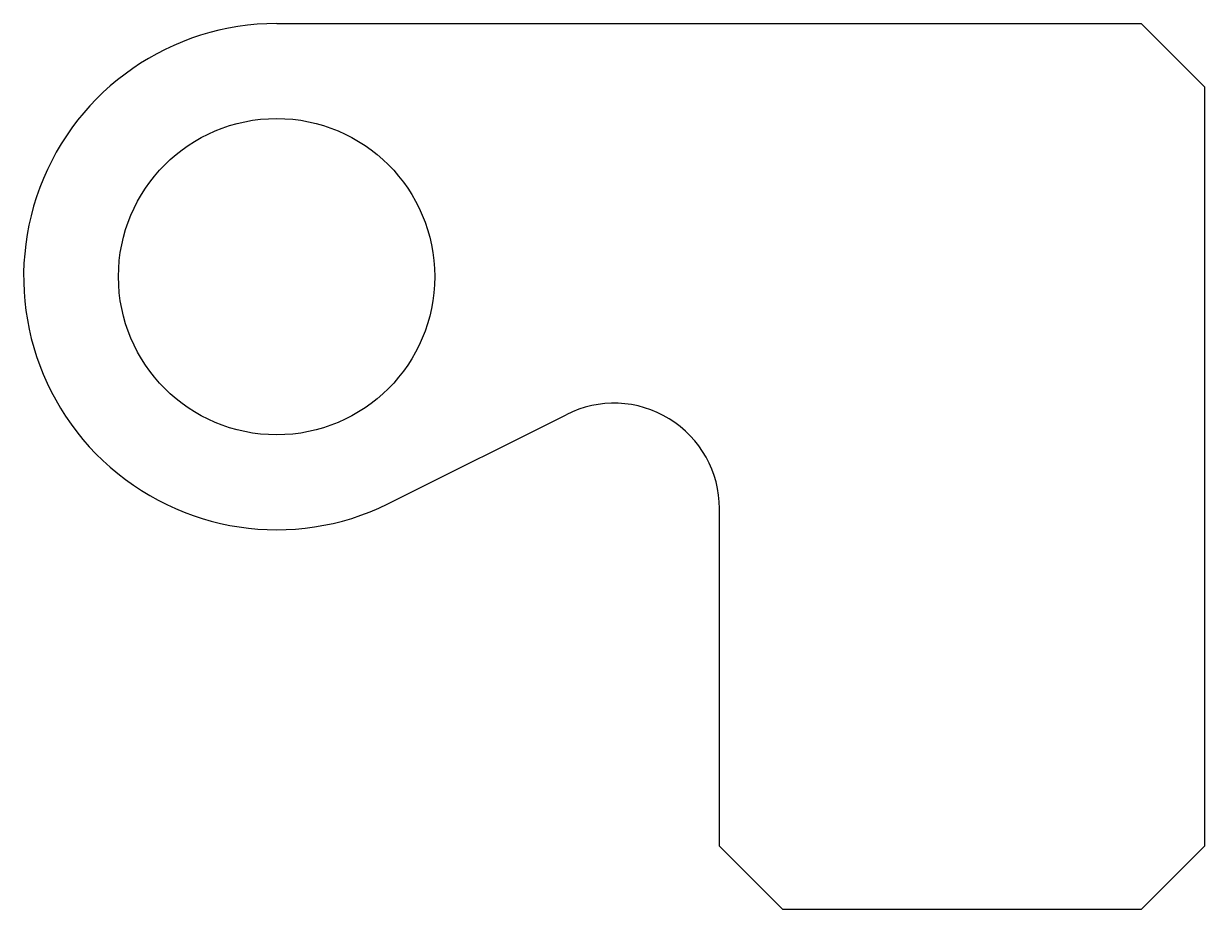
# Model space of a CAD drawing. Header units: centimetres. Extents: x 14.4 to 30, y 5.1 to 16.7.
import ezdxf

# ---------------------------------------------------------------- set-up
doc = ezdxf.new("R2010")
doc.units = ezdxf.units.CM
doc.layers.add('Cerc interior', color=3, linetype='Continuous')
doc.layers.add('Contur', color=6, linetype='Continuous')

msp = doc.modelspace()

# ---------------------------------------------------------------- linework, layer by layer
at = {"layer": 'Cerc interior'}
msp.add_circle((17.747, 13.399), 2.085, dxfattribs=at)
at = {"layer": 'Contur'}
for p, q in [((17.749, 16.734), (29.147, 16.734)), ((29.147, 16.734), (29.981, 15.9)), ((29.981, 15.9), (29.981, 5.893)), ((19.329, 10.462), (21.566, 11.579)), ((23.587, 5.893), (23.587, 10.341)), ((24.421, 5.059), (23.587, 5.893)), ((29.981, 5.893), (29.147, 5.059)), ((29.147, 5.059), (24.421, 5.059))]:
    msp.add_line(p, q, dxfattribs=at)
for centre, radius, start, end in [((17.747, 13.399), 3.336, 89.9514, 298.3169), ((22.197, 10.341), 1.39, 0, 117)]:
    msp.add_arc(centre, radius, start, end, dxfattribs=at)

doc.saveas('drawing.dxf')
